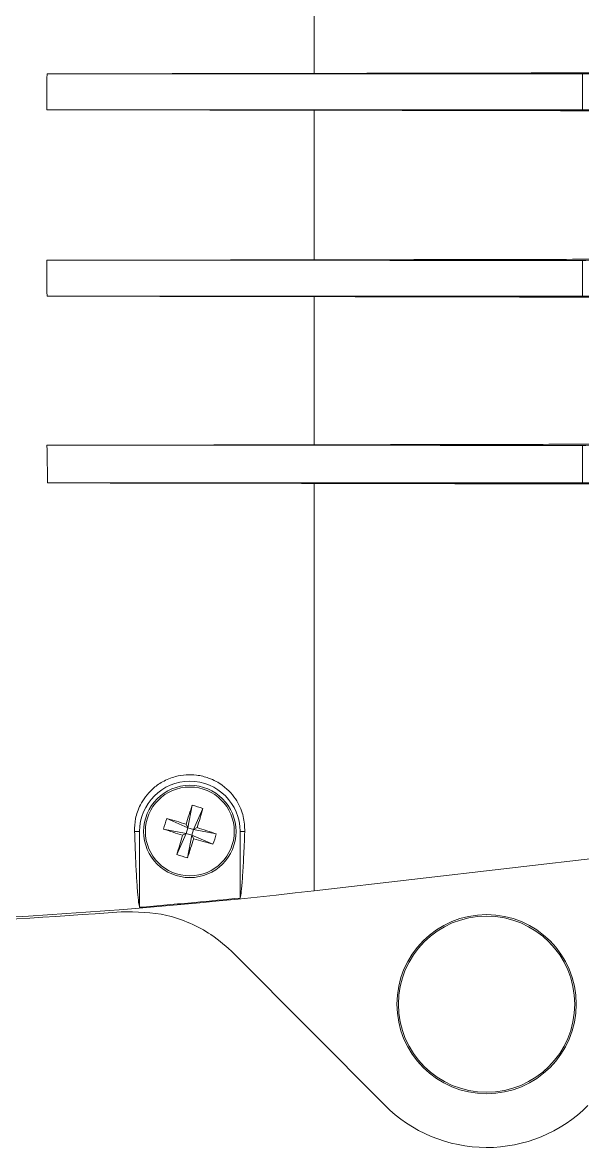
# Model space of a CAD drawing. Extents: x 12.1 to 108.7, y 1 to 80.4.
# Drawn here: x 78.284 to 80.236, y 29.327 to 33.251 of the extents above; entities that cross this region are included whole.
import ezdxf

# ---------------------------------------------------------------- set-up
doc = ezdxf.new("R2010")
doc.units = 0
doc.header["$MEASUREMENT"] = 0
doc.linetypes.add('SLD-Solid', pattern=[0])
doc.layers.add('OBJECT', color=7, linetype='CONTINUOUS')

msp = doc.modelspace()

# ---------------------------------------------------------------- linework, layer by layer
at = {"layer": 'OBJECT', "linetype": 'SLD-Solid', "lineweight": 15}
for p, q in [((79.3004, 33.0736), (79.3004, 33.5907)), ((78.3698, 33.0721), (78.3699, 33.0721)), ((80.2356, 33.0719), (80.2356, 32.9472)), ((78.369, 32.9469), (78.369, 32.947)), ((79.3004, 32.4233), (79.3004, 32.9455)), ((78.369, 32.4218), (78.369, 32.4218)), ((80.2356, 32.4216), (80.2356, 32.2969)), ((78.3698, 32.2967), (78.3699, 32.2967)), ((79.3004, 31.7781), (79.3004, 32.2952)), ((78.3697, 31.7765), (78.3697, 31.7765)), ((80.2356, 31.7763), (80.2356, 31.6456)), ((78.3719, 31.6453), (78.3719, 31.6453)), ((79.3004, 30.2224), (79.3004, 31.6437)), ((78.8761, 30.5211), (78.8608, 30.4423)), ((78.9124, 30.5099), (78.8804, 30.4362)), ((78.7871, 30.4743), (78.8608, 30.4423)), ((78.8608, 30.4423), (78.8541, 30.4549)), ((78.6749, 30.4295), (78.6925, 30.4295)), ((78.6925, 30.1649), (78.6925, 30.4295)), ((78.7759, 30.438), (78.8547, 30.4227)), ((78.8227, 30.3491), (78.8547, 30.4227)), ((78.8421, 30.416), (78.8547, 30.4227)), ((78.8608, 30.4423), (78.8547, 30.4227)), ((78.8743, 30.4166), (78.8547, 30.4227)), ((78.859, 30.3378), (78.8743, 30.4166)), ((78.8608, 30.4423), (78.8804, 30.4362)), ((78.8743, 30.4166), (78.8804, 30.4362)), ((78.8743, 30.4166), (78.881, 30.404)), ((78.948, 30.3846), (78.8743, 30.4166)), ((78.893, 30.4429), (78.8804, 30.4362)), ((78.9592, 30.4209), (78.8804, 30.4362)), ((79.0588, 30.4295), (79.0425, 30.4295)), ((79.0425, 30.4295), (79.0425, 30.1972)), ((80.6095, 30.3744), (79.3004, 30.2224)), ((79.5466, 29.4749), (79.0225, 30.0031))]:
    msp.add_line(p, q, dxfattribs=at)
for centre, radius in [((78.8675, 30.4295), 0.161), ((78.8675, 30.4295), 0.1549), ((79.9015, 29.827), 0.3125), ((79.9015, 29.827), 0.3073)]:
    msp.add_circle(centre, radius, dxfattribs=at)
for centre, radius, start, end in [((78.8675, 30.4295), 0.175, 0, 180), ((81.4921, 29.6178), 2.7676, 160.9504, 162.3943), ((78.7769, 30.1372), 0.3965, 70.0183, 75.519), ((76.2444, 31.2454), 2.7676, 343.143, 344.5868), ((79.1598, 30.3388), 0.3965, 160.0183, 165.519), ((78.0516, 27.8063), 2.7676, 73.143, 74.5868), ((79.6792, 33.054), 2.7676, 250.9504, 252.3943), ((81.4907, 29.6135), 2.7676, 163.143, 164.5868), ((78.0559, 27.8049), 2.7676, 70.9504, 72.3943), ((78.5753, 30.5201), 0.3965, 340.0183, 345.519), ((76.243, 31.2411), 2.7676, 340.9504, 342.3943), ((79.6835, 33.0526), 2.7676, 253.143, 254.5868), ((78.9582, 30.7217), 0.3965, 250.0183, 255.519), ((77.1734, 48.5462), 18.4468, 270, 276.62117), ((77.1734, 48.5389), 18.4468, 270, 274.52268), ((79.9015, 29.827), 0.5, 224.772, 314.9278)]:
    msp.add_arc(centre, radius, start, end, dxfattribs=at)
for centre, major_axis, ratio, start_param, end_param in [((78.4975, 32.6844), (0, 2.5471), 0.050716, 1.417984, 1.467529), ((78.4975, 32.6844), (0, 2.5471), 0.050716, 1.674064, 1.723609), ((78.4651, 32.6844), (0, 2.5469), 0.040098, 1.93528, 1.991031)]:
    msp.add_ellipse(centre, major_axis=major_axis, ratio=ratio, start_param=start_param, end_param=end_param, dxfattribs=at)
for points in [[(78.3698, 33.0721), (80.2356, 33.0719)], [(79.3004, 33.0736), (78.3699, 33.0721)], [(80.6095, 33.0763), (79.3004, 33.0736)], [(80.2356, 33.0719), (80.6095, 33.0729)], [(80.2356, 32.9472), (78.369, 32.947)], [(78.369, 32.9469), (79.3004, 32.9455)], [(79.3004, 32.9455), (80.6095, 32.9428)], [(78.369, 32.4218), (79.3004, 32.4233)], [(79.3004, 32.4233), (80.6095, 32.426)], [(80.6095, 32.4226), (80.2356, 32.4216)], [(80.2356, 32.2969), (80.6095, 32.2958)], [(79.3004, 32.2952), (78.3699, 32.2967)], [(80.6095, 32.2925), (79.3004, 32.2952)], [(78.3697, 31.7765), (79.3004, 31.7781)], [(79.3004, 31.7781), (80.6095, 31.7809)], [(80.6095, 31.7774), (80.2356, 31.7763)], [(79.3004, 31.6437), (78.3719, 31.6453)], [(80.6095, 31.6407), (79.3004, 31.6437)], [(80.2356, 31.6456), (80.6095, 31.6444)]]:
    msp.add_open_spline(points, degree=1, dxfattribs=at)
for points, knots in [([(80.6095, 32.9461), (80.5472, 32.9463), (80.4226, 32.9466), (80.2979, 32.947), (80.2356, 32.9472)], [0, 0, 0, 0, 0.499837, 1, 1, 1, 1]), ([(80.2356, 32.4216), (79.9245, 32.4216), (79.3023, 32.4217), (78.6801, 32.4218), (78.369, 32.4218)], [0, 0, 0, 0, 0.499995, 1, 1, 1, 1]), ([(78.3698, 32.2967), (78.6808, 32.2967), (79.3027, 32.2968), (79.9246, 32.2968), (80.2356, 32.2969)], [0, 0, 0, 0, 0.499993, 1, 1, 1, 1]), ([(80.2356, 31.7763), (79.9246, 31.7763), (79.3027, 31.7764), (78.6807, 31.7765), (78.3697, 31.7765)], [0, 0, 0, 0, 0.499981, 1, 1, 1, 1]), ([(78.3719, 31.6453), (78.6825, 31.6454), (79.3037, 31.6454), (79.925, 31.6455), (80.2356, 31.6456)], [0, 0, 0, 0, 0.499976, 1, 1, 1, 1]), ([(78.6749, 30.4295), (78.6752, 30.4442), (78.676, 30.4736), (78.6933, 30.5242), (78.7249, 30.5696), (78.7705, 30.6036), (78.8118, 30.6212), (78.8543, 30.6282), (78.8949, 30.6268), (78.9408, 30.6151), (78.9942, 30.5848), (79.0343, 30.5366), (79.0571, 30.481), (79.0582, 30.4466), (79.0588, 30.4295)], [0, 0, 0, 0, 0.100108, 0.199978, 0.312466, 0.367003, 0.422073, 0.460833, 0.499575, 0.550038, 0.624852, 0.753035, 0.876369, 1, 1, 1, 1]), ([(78.6925, 30.1649), (78.6913, 30.1698), (78.6889, 30.1796), (78.6853, 30.2165), (78.6816, 30.2705), (78.6781, 30.3405), (78.6759, 30.4004), (78.6749, 30.4295)], [0, 0, 0, 0, 0.198049, 0.397472, 0.601233, 0.806492, 1, 1, 1, 1]), ([(79.0588, 30.4295), (79.0576, 30.398), (79.055, 30.3348), (79.051, 30.2664), (79.0468, 30.2166), (79.044, 30.2037), (79.0425, 30.1972)], [0, 0, 0, 0, 0.244137, 0.490501, 0.744002, 1, 1, 1, 1]), ([(79.0425, 30.1972), (78.9901, 30.192), (78.8735, 30.1804), (78.7567, 30.1704), (78.6925, 30.1649)], [0, 0, 0, 0, 0.450095, 1, 1, 1, 1]), ([(79.0225, 30.0031), (78.9962, 30.0266), (78.9493, 30.0686), (78.868, 30.1112), (78.7641, 30.1481), (78.6816, 30.1489), (78.628, 30.1495)], [0, 0, 0, 0, 0.242735, 0.434518, 0.631866, 1, 1, 1, 1])]:
    msp.add_open_spline(points, degree=3, knots=knots, dxfattribs=at)

doc.saveas('drawing.dxf')
